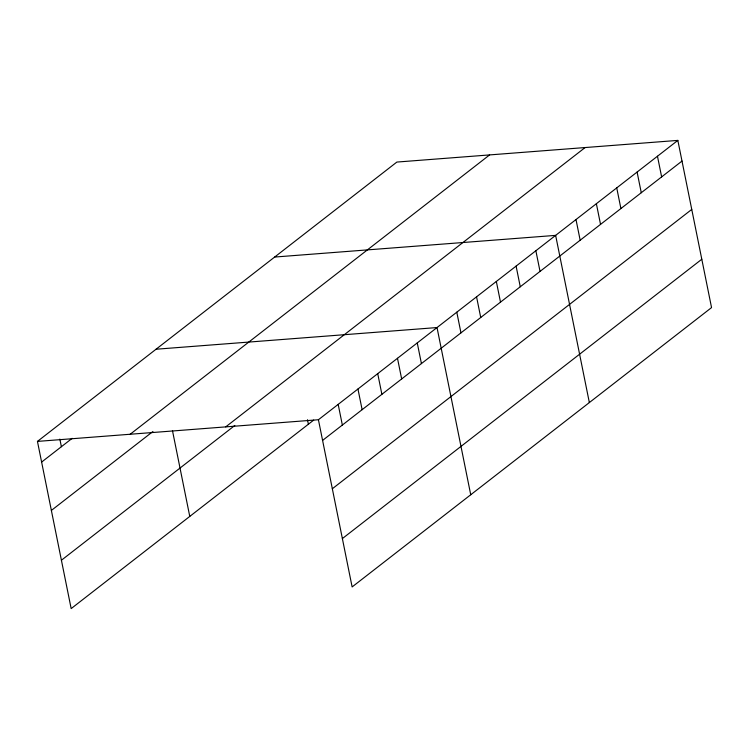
<?xml version="1.0" encoding="UTF-8"?>
<svg xmlns="http://www.w3.org/2000/svg" width="749" height="749" viewBox="0 0 749 749"><rect width="100%" height="100%" fill="white"/><g stroke="black" fill="none" stroke-linecap="round" stroke-linejoin="round"><path stroke-width="1.12" d="M313.691 420.105L71.164 608.6L37.45 441.404L396.876 162.065L677.836 140.4L711.55 307.596L352.124 586.935L318.419 419.74L677.836 140.4M41.616 462.077L72.166 438.334M130.167 434.261L489.593 154.921M51.372 510.434L152.908 431.518M225.702 426.893L585.119 147.553M61.409 560.243L234.83 425.469M322.585 440.412L682.002 161.072M332.331 488.76L691.758 209.42M342.377 538.578L701.804 259.238M274.668 257.047L555.636 235.373L589.351 402.569M156.064 349.231L437.023 327.556L470.737 494.752M37.45 441.404L318.419 419.74M657.472 156.232L661.639 176.904M637.099 172.064L641.275 192.736M616.736 187.887L620.902 208.559M596.373 203.719L600.539 224.391M576 219.551L580.166 240.223M535.863 250.737L540.038 271.41M516.098 266.101L520.265 286.773M496.334 281.465L500.501 302.137M476.561 296.829L480.727 317.501M456.796 312.193L460.963 332.865M417.259 342.92L421.425 363.593M397.485 358.284L401.661 378.957M377.721 373.648L381.887 394.32M357.956 389.012L362.123 409.684M338.183 404.376L342.349 425.048M307.474 419.74L308.382 424.234M172.485 430.703L189.769 516.417M59.854 439.101L61.39 446.713"/></g></svg>
